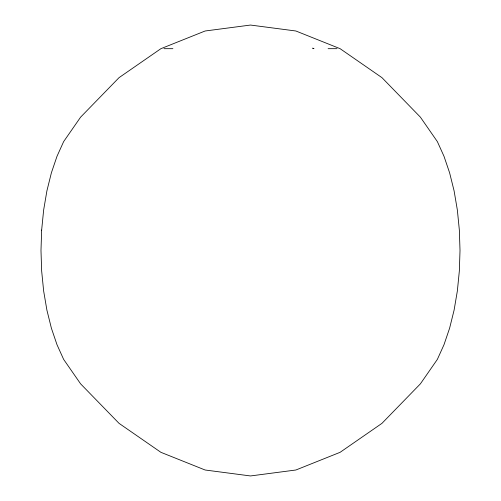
<?xml version="1.0" encoding="UTF-8"?>
<svg xmlns="http://www.w3.org/2000/svg" width="501" height="501" viewBox="0 0 501 501"><rect width="100%" height="100%" fill="white"/><g stroke="black" fill="none" stroke-linecap="round" stroke-linejoin="round"><path stroke-width="0.75" d="M163.952 48.685L172.901 48.685M328.099 48.685L337.048 48.685M41.652 230.084L40.988 250.5L41.652 270.916L43.637 290.924L46.906 310.144L51.39 328.186L57.001 344.707L63.633 359.374L80.617 383.86L119.038 423.345L160.896 452.315L205.103 470.001L250.5 475.95L295.897 470.001L340.104 452.315L381.962 423.345L420.383 383.86L437.367 359.374L443.999 344.707L449.61 328.186L454.094 310.144L457.363 290.924L459.348 270.916L460.012 250.5L459.348 230.084L457.363 210.076L454.094 190.856L449.61 172.814L443.999 156.293L437.367 141.626L420.383 117.14L381.962 77.655L340.104 48.685L295.897 30.999L250.5 25.05L205.103 30.999L160.896 48.685L119.038 77.655L80.617 117.14L63.633 141.626L57.001 156.293L51.39 172.814L46.906 190.856L43.637 210.076L41.652 230.084M312.768 48.184L313.858 48.685L312.768 48.184"/></g></svg>
